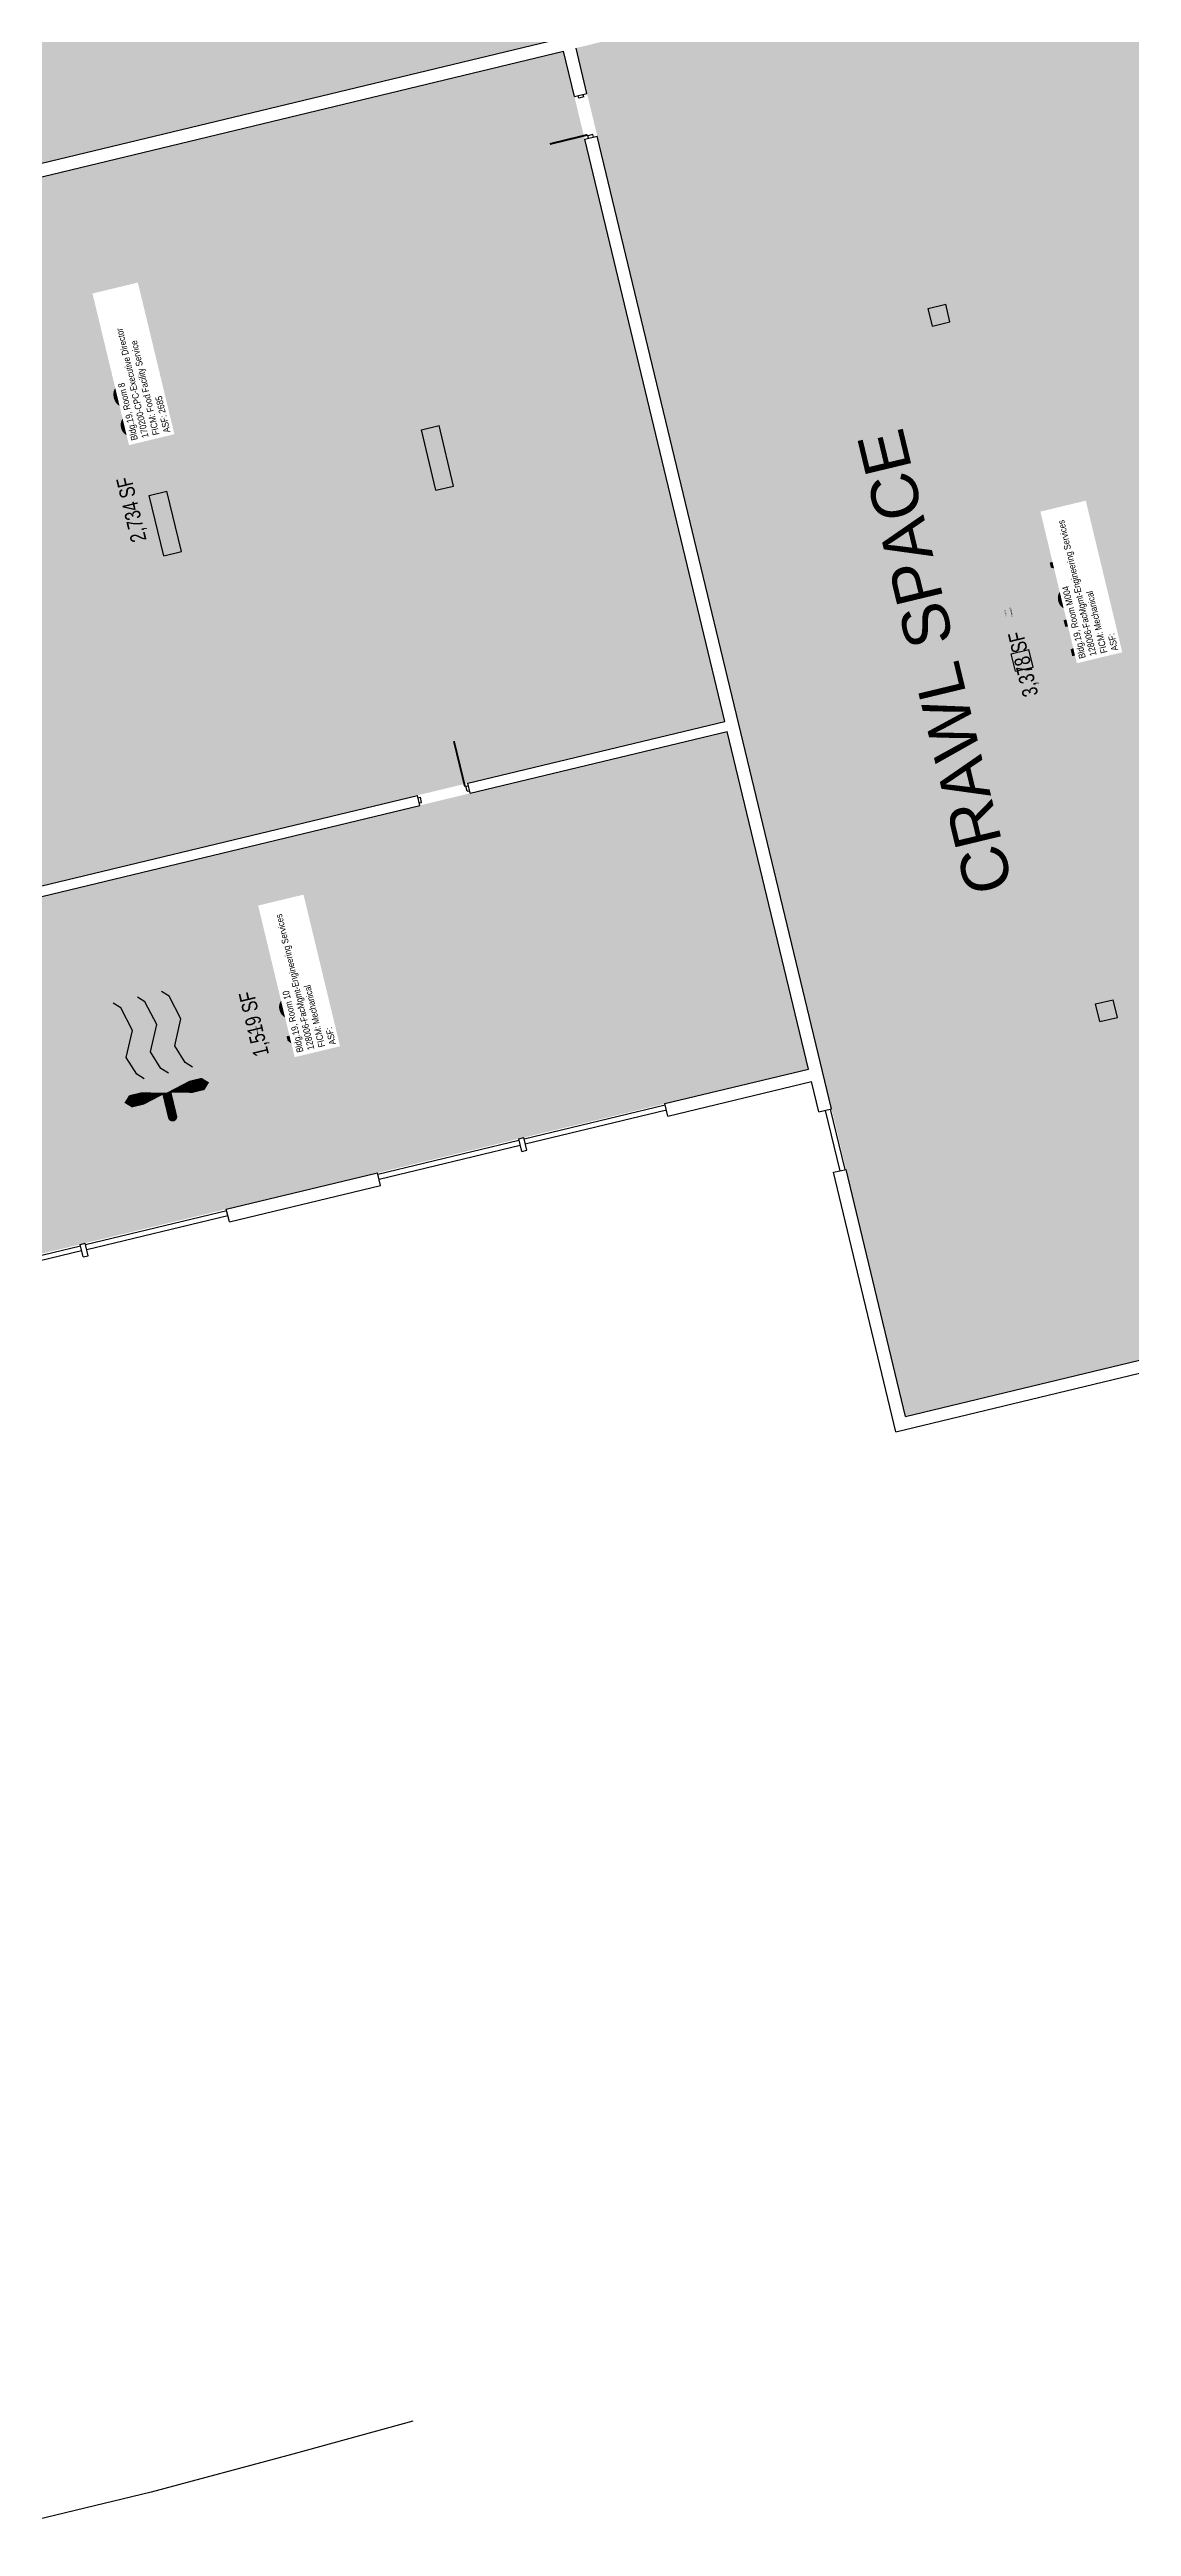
# Model space of a CAD drawing. Header units: inches. Extents: x 69214422 to 69219374, y 27667901 to 27671446.
# Drawn here: x 69217461 to 69218296, y 27668358 to 27670269 of the extents above; entities that cross this region are included whole.
import ezdxf
from ezdxf.enums import TextEntityAlignment as Align

# ---------------------------------------------------------------- set-up
doc = ezdxf.new("R2010")
doc.units = ezdxf.units.IN
doc.header["$LTSCALE"] = 100
doc.header["$MEASUREMENT"] = 0
doc.layers.get('0').update_dxf_attribs({"linetype": 'CONTINUOUS'})
for name, color, linetype in [('A-COLS', 5, 'CONTINUOUS'), ('A-DOOR', 2, 'CONTINUOUS'), ('A-GLAZ', 1, 'CONTINUOUS'), ('A-IDEN-ICON', 4, 'CONTINUOUS'), ('A-IDEN-RNUM', 7, 'CONTINUOUS'), ('A-IDEN-SNUM', 4, 'CONTINUOUS'), ('A-IDEN-TEXT', 4, 'CONTINUOUS'), ('A-IDEN-VNUM', 4, 'CONTINUOUS'), ('A-SITE', 3, 'CONTINUOUS'), ('A-WALL', 5, 'CONTINUOUS'), ('AREA-TEXT', 3, 'CONTINUOUS'), ('Rooms-Category-Color', 7, 'CONTINUOUS'), ('Rooms-College-Color', 7, 'CONTINUOUS'), ('Rooms-Department-Color', 7, 'CONTINUOUS'), ('Rooms-Division-Color', 7, 'CONTINUOUS'), ('Rooms-Information', 7, 'CONTINUOUS')]:
    doc.layers.add(name, color=color, linetype=linetype)
doc.styles.add('Annotative', font='arial.ttf')
doc.styles.add('CP_AREA', font='arial.ttf', dxfattribs={"height": 15})
doc.styles.add('CP_ROOMSNUMBER', font='arial.ttf', dxfattribs={"height": 1})
doc.styles.add('CP_ROOMVNUMBER', font='arial.ttf', dxfattribs={"width": 0.85, "height": 0.075})

# ---------------------------------------------------------------- blocks, each defined once
blk = doc.blocks.new('CPMECH')
for p, q in [((0.015, 0.035), (0.045, 0.045)), ((0.045, 0.045), (0.085, 0.025)), ((0.125, 0.035), (0.135, 0.045)), ((0.005, 0.025), (0.015, 0.035)), ((0.015, -0.005), (0.045, 0.005)), ((0.045, 0.005), (0.085, -0.015)), ((0.085, 0.025), (0.125, 0.035)), ((0.125, -0.005), (0.135, 0.005)), ((0.005, -0.015), (0.015, -0.005)), ((0.015, -0.045), (0.045, -0.035)), ((0.045, -0.035), (0.085, -0.055)), ((0.085, -0.015), (0.125, -0.005)), ((0.125, -0.045), (0.135, -0.035)), ((0.005, -0.055), (0.015, -0.045)), ((0.085, -0.055), (0.125, -0.045))]:
    blk.add_line(p, q)
for points in [[(-0.025, -0.005, 0, 0.02, 0), (-0.025, 0.035, 0.02, 0.02, 0), (-0.025, 0.055, 0.02, 0, 0), (-0.025, 0.065, 0, 0, 0)], [(-0.025, -0.005, 0, 0.02, 0), (-0.025, -0.045, 0.02, 0.02, 0), (-0.025, -0.065, 0.02, 0, 0), (-0.025, -0.075, 0, 0, 0)]]:
    blk.add_lwpolyline(points, format="xyseb")
at = {"const_width": 0.0075}
blk.add_lwpolyline([(-0.0682, -0.0069, 1), (-0.0618, -0.0031, 1)], format="xyb", close=True, dxfattribs=at)
at = {"const_width": 0.015}
blk.add_lwpolyline([(-0.025, -0.005), (-0.065, -0.005)], dxfattribs=at)

msp = doc.modelspace()

# ---------------------------------------------------------------- hatches: boundary and pattern name
at = {"layer": 'Rooms-Category-Color', "true_color": 0xadadad}
for points in [[(69217042.8, 27670175.4), (69217064.1, 27670087), (69217867.1, 27670280.3), (69217890.5, 27670285.9), (69217892.4, 27670286.4), (69217818.9, 27670591.6), (69217798.5, 27670586.7), (69217788.8, 27670584.4), (69217764.5, 27670578.5), (69217741.1, 27670572.9), (69217442.2, 27670501), (69217372.2, 27670484.1), (69217104.3, 27670419.6), (69217090.7, 27670416.3), (69217084.9, 27670414.9), (69216990.6, 27670392.2), (69216997.6, 27670363.1), (69217003.2, 27670339.7), (69217034.8, 27670208.5)], [(69217874.3, 27670271.7), (69217892.8, 27670276.2), (69217894.7, 27670276.6), (69217955, 27670291.1), (69218063.9, 27670317.4), (69218069.7, 27670318.8), (69218179.6, 27670345.2), (69218185.4, 27670346.6), (69218299.2, 27670374), (69218303.1, 27670374.9), (69218415.2, 27669909.2), (69218411.3, 27669908.3), (69218414.6, 27669894.7), (69218418.5, 27669895.6), (69218556.3, 27669323), (69218552.4, 27669322), (69218553.3, 27669318.2), (69218121.7, 27669214.2), (69218121, 27669217.2), (69218075.8, 27669404.8), (69218064.6, 27669451.5), (69218057.1, 27669482.6), (69217980.6, 27669800.5), (69217979.2, 27669806.3), (69217883.9, 27670202), (69217878.3, 27670225.4), (69217875.9, 27670235.1), (69217868.9, 27670264.3), (69217867.5, 27670270.1), (69217869.5, 27670270.6)], [(69217714.4, 27669402.1), (69217717.3, 27669402.8), (69217861.9, 27669437.7), (69217864.4, 27669438.2), (69218046.9, 27669482.2), (69217984.2, 27669742.7), (69217785.8, 27669695), (69217746.9, 27669685.6), (69217190.8, 27669551.8), (69217193.2, 27669542), (69217198.8, 27669518.7), (69217227.1, 27669401.1), (69217253.6, 27669291.2), (69217386.8, 27669323.3), (69217392.6, 27669324.7), (69217467.2, 27669342.6), (69217469.6, 27669343.2), (69217572.4, 27669368), (69217578.3, 27669369.4), (69217597.7, 27669374.1), (69217675.3, 27669392.7), (69217677.7, 27669393.3)]]:
    msp.add_hatch(color=253, dxfattribs=at).paths.add_polyline_path(points)
at = {"layer": 'Rooms-Category-Color', "true_color": 0xffe090}
msp.add_hatch(color=41, dxfattribs=at).paths.add_polyline_path([(69217242.9, 27669788.5), (69217203.6, 27669951.9), (69217102.4, 27669927.5), (69217101.5, 27669931.4), (69217066.4, 27670077.2), (69217099.5, 27670085.2), (69217731.4, 27670237.3), (69217774.2, 27670247.6), (69217857.8, 27670267.7), (69217866.2, 27670232.7), (69217874.2, 27670199.7), (69217982.3, 27669750.5), (69217784, 27669702.8), (69217745.1, 27669693.4), (69217292, 27669584.4), (69217281.7, 27669627.1), (69217273.3, 27669662.1), (69217251.3, 27669753.5)])
at = {"layer": 'Rooms-College-Color', "true_color": 0xadadad}
for points in [[(69217042.8, 27670175.4), (69217064.1, 27670087), (69217867.1, 27670280.3), (69217890.5, 27670285.9), (69217892.4, 27670286.4), (69217818.9, 27670591.6), (69217798.5, 27670586.7), (69217788.8, 27670584.4), (69217764.5, 27670578.5), (69217741.1, 27670572.9), (69217442.2, 27670501), (69217372.2, 27670484.1), (69217104.3, 27670419.6), (69217090.7, 27670416.3), (69217084.9, 27670414.9), (69216990.6, 27670392.2), (69216997.6, 27670363.1), (69217003.2, 27670339.7), (69217034.8, 27670208.5)], [(69217874.3, 27670271.7), (69217892.8, 27670276.2), (69217894.7, 27670276.6), (69217955, 27670291.1), (69218063.9, 27670317.4), (69218069.7, 27670318.8), (69218179.6, 27670345.2), (69218185.4, 27670346.6), (69218299.2, 27670374), (69218303.1, 27670374.9), (69218415.2, 27669909.2), (69218411.3, 27669908.3), (69218414.6, 27669894.7), (69218418.5, 27669895.6), (69218556.3, 27669323), (69218552.4, 27669322), (69218553.3, 27669318.2), (69218121.7, 27669214.2), (69218121, 27669217.2), (69218075.8, 27669404.8), (69218064.6, 27669451.5), (69218057.1, 27669482.6), (69217980.6, 27669800.5), (69217979.2, 27669806.3), (69217883.9, 27670202), (69217878.3, 27670225.4), (69217875.9, 27670235.1), (69217868.9, 27670264.3), (69217867.5, 27670270.1), (69217869.5, 27670270.6)], [(69217242.9, 27669788.5), (69217203.6, 27669951.9), (69217102.4, 27669927.5), (69217101.5, 27669931.4), (69217066.4, 27670077.2), (69217099.5, 27670085.2), (69217731.4, 27670237.3), (69217774.2, 27670247.6), (69217857.8, 27670267.7), (69217866.2, 27670232.7), (69217874.2, 27670199.7), (69217982.3, 27669750.5), (69217784, 27669702.8), (69217745.1, 27669693.4), (69217292, 27669584.4), (69217281.7, 27669627.1), (69217273.3, 27669662.1), (69217251.3, 27669753.5)], [(69217714.4, 27669402.1), (69217717.3, 27669402.8), (69217861.9, 27669437.7), (69217864.4, 27669438.2), (69218046.9, 27669482.2), (69217984.2, 27669742.7), (69217785.8, 27669695), (69217746.9, 27669685.6), (69217190.8, 27669551.8), (69217193.2, 27669542), (69217198.8, 27669518.7), (69217227.1, 27669401.1), (69217253.6, 27669291.2), (69217386.8, 27669323.3), (69217392.6, 27669324.7), (69217467.2, 27669342.6), (69217469.6, 27669343.2), (69217572.4, 27669368), (69217578.3, 27669369.4), (69217597.7, 27669374.1), (69217675.3, 27669392.7), (69217677.7, 27669393.3)]]:
    msp.add_hatch(color=253, dxfattribs=at).paths.add_polyline_path(points)
at = {"layer": 'Rooms-Department-Color', "true_color": 0xacacac}
for points in [[(69217042.8, 27670175.4), (69217064.1, 27670087), (69217867.1, 27670280.3), (69217890.5, 27670285.9), (69217892.4, 27670286.4), (69217818.9, 27670591.6), (69217798.5, 27670586.7), (69217788.8, 27670584.4), (69217764.5, 27670578.5), (69217741.1, 27670572.9), (69217442.2, 27670501), (69217372.2, 27670484.1), (69217104.3, 27670419.6), (69217090.7, 27670416.3), (69217084.9, 27670414.9), (69216990.6, 27670392.2), (69216997.6, 27670363.1), (69217003.2, 27670339.7), (69217034.8, 27670208.5)], [(69217874.3, 27670271.7), (69217892.8, 27670276.2), (69217894.7, 27670276.6), (69217955, 27670291.1), (69218063.9, 27670317.4), (69218069.7, 27670318.8), (69218179.6, 27670345.2), (69218185.4, 27670346.6), (69218299.2, 27670374), (69218303.1, 27670374.9), (69218415.2, 27669909.2), (69218411.3, 27669908.3), (69218414.6, 27669894.7), (69218418.5, 27669895.6), (69218556.3, 27669323), (69218552.4, 27669322), (69218553.3, 27669318.2), (69218121.7, 27669214.2), (69218121, 27669217.2), (69218075.8, 27669404.8), (69218064.6, 27669451.5), (69218057.1, 27669482.6), (69217980.6, 27669800.5), (69217979.2, 27669806.3), (69217883.9, 27670202), (69217878.3, 27670225.4), (69217875.9, 27670235.1), (69217868.9, 27670264.3), (69217867.5, 27670270.1), (69217869.5, 27670270.6)], [(69217714.4, 27669402.1), (69217717.3, 27669402.8), (69217861.9, 27669437.7), (69217864.4, 27669438.2), (69218046.9, 27669482.2), (69217984.2, 27669742.7), (69217785.8, 27669695), (69217746.9, 27669685.6), (69217190.8, 27669551.8), (69217193.2, 27669542), (69217198.8, 27669518.7), (69217227.1, 27669401.1), (69217253.6, 27669291.2), (69217386.8, 27669323.3), (69217392.6, 27669324.7), (69217467.2, 27669342.6), (69217469.6, 27669343.2), (69217572.4, 27669368), (69217578.3, 27669369.4), (69217597.7, 27669374.1), (69217675.3, 27669392.7), (69217677.7, 27669393.3)]]:
    msp.add_hatch(color=253, dxfattribs=at).paths.add_polyline_path(points)
at = {"layer": 'Rooms-Department-Color', "true_color": 0x80bc67}
msp.add_hatch(color=83, dxfattribs=at).paths.add_polyline_path([(69217242.9, 27669788.5), (69217203.6, 27669951.9), (69217102.4, 27669927.5), (69217101.5, 27669931.4), (69217066.4, 27670077.2), (69217099.5, 27670085.2), (69217731.4, 27670237.3), (69217774.2, 27670247.6), (69217857.8, 27670267.7), (69217866.2, 27670232.7), (69217874.2, 27670199.7), (69217982.3, 27669750.5), (69217784, 27669702.8), (69217745.1, 27669693.4), (69217292, 27669584.4), (69217281.7, 27669627.1), (69217273.3, 27669662.1), (69217251.3, 27669753.5)])
at = {"layer": 'Rooms-Division-Color', "true_color": 0xadadad}
for points in [[(69217042.8, 27670175.4), (69217064.1, 27670087), (69217867.1, 27670280.3), (69217890.5, 27670285.9), (69217892.4, 27670286.4), (69217818.9, 27670591.6), (69217798.5, 27670586.7), (69217788.8, 27670584.4), (69217764.5, 27670578.5), (69217741.1, 27670572.9), (69217442.2, 27670501), (69217372.2, 27670484.1), (69217104.3, 27670419.6), (69217090.7, 27670416.3), (69217084.9, 27670414.9), (69216990.6, 27670392.2), (69216997.6, 27670363.1), (69217003.2, 27670339.7), (69217034.8, 27670208.5)], [(69217874.3, 27670271.7), (69217892.8, 27670276.2), (69217894.7, 27670276.6), (69217955, 27670291.1), (69218063.9, 27670317.4), (69218069.7, 27670318.8), (69218179.6, 27670345.2), (69218185.4, 27670346.6), (69218299.2, 27670374), (69218303.1, 27670374.9), (69218415.2, 27669909.2), (69218411.3, 27669908.3), (69218414.6, 27669894.7), (69218418.5, 27669895.6), (69218556.3, 27669323), (69218552.4, 27669322), (69218553.3, 27669318.2), (69218121.7, 27669214.2), (69218121, 27669217.2), (69218075.8, 27669404.8), (69218064.6, 27669451.5), (69218057.1, 27669482.6), (69217980.6, 27669800.5), (69217979.2, 27669806.3), (69217883.9, 27670202), (69217878.3, 27670225.4), (69217875.9, 27670235.1), (69217868.9, 27670264.3), (69217867.5, 27670270.1), (69217869.5, 27670270.6)], [(69217714.4, 27669402.1), (69217717.3, 27669402.8), (69217861.9, 27669437.7), (69217864.4, 27669438.2), (69218046.9, 27669482.2), (69217984.2, 27669742.7), (69217785.8, 27669695), (69217746.9, 27669685.6), (69217190.8, 27669551.8), (69217193.2, 27669542), (69217198.8, 27669518.7), (69217227.1, 27669401.1), (69217253.6, 27669291.2), (69217386.8, 27669323.3), (69217392.6, 27669324.7), (69217467.2, 27669342.6), (69217469.6, 27669343.2), (69217572.4, 27669368), (69217578.3, 27669369.4), (69217597.7, 27669374.1), (69217675.3, 27669392.7), (69217677.7, 27669393.3)]]:
    msp.add_hatch(color=253, dxfattribs=at).paths.add_polyline_path(points)
at = {"layer": 'Rooms-Division-Color', "true_color": 0x80bc67}
msp.add_hatch(color=83, dxfattribs=at).paths.add_polyline_path([(69217242.9, 27669788.5), (69217203.6, 27669951.9), (69217102.4, 27669927.5), (69217101.5, 27669931.4), (69217066.4, 27670077.2), (69217099.5, 27670085.2), (69217731.4, 27670237.3), (69217774.2, 27670247.6), (69217857.8, 27670267.7), (69217866.2, 27670232.7), (69217874.2, 27670199.7), (69217982.3, 27669750.5), (69217784, 27669702.8), (69217745.1, 27669693.4), (69217292, 27669584.4), (69217281.7, 27669627.1), (69217273.3, 27669662.1), (69217251.3, 27669753.5)])

# ---------------------------------------------------------------- linework, layer by layer
at = {"layer": 'A-COLS'}
for p, q in [((69218139.1, 27670069.1), (69218152.7, 27670072.3)), ((69218142.4, 27670055.5), (69218139.1, 27670069.1)), ((69218156, 27670058.7), (69218152.7, 27670072.3)), ((69218142.4, 27670055.5), (69218156, 27670058.7)), ((69218203.2, 27669802.7), (69218216.8, 27669805.9)), ((69218206.5, 27669789.1), (69218203.2, 27669802.7)), ((69218220.1, 27669792.3), (69218216.8, 27669805.9)), ((69218206.5, 27669789.1), (69218220.1, 27669792.3)), ((69218268.3, 27669532.4), (69218281.9, 27669535.7)), ((69218271.6, 27669518.8), (69218268.3, 27669532.4)), ((69218285.2, 27669522.1), (69218281.9, 27669535.7)), ((69218271.6, 27669518.8), (69218285.2, 27669522.1))]:
    msp.add_line(p, q, dxfattribs=at)
at = {"layer": 'A-DOOR'}
for points in [[(69217876.4, 27670203.1, 1.5, 1.5, 0), (69217847.3, 27670196, 0, 0, 0), (69217847.5, 27670195.3, 0, 0, -0.414214), (69217869.6, 27670231.5, 0, 0, -0.414214)], [(69217781.8, 27669700.2, 1.5, 1.5, 0), (69217773.3, 27669735.2, 0, 0, 0), (69217772.6, 27669735, 0, 0, 0.414214), (69217747.8, 27669690.5, 0, 0, 0.414214)]]:
    msp.add_lwpolyline(points, format="xyseb", dxfattribs=at)
at = {"layer": 'A-GLAZ'}
for p, q in [((69217827.4, 27669428.3), (69217936.3, 27669454.5)), ((69217828.3, 27669424.4), (69217937.2, 27669450.6)), ((69218063.6, 27669451.2), (69218074.8, 27669404.6)), ((69218059.7, 27669450.3), (69218070.9, 27669403.6)), ((69217714.6, 27669401.2), (69217823.5, 27669427.4)), ((69217715.6, 27669397.3), (69217824.5, 27669423.5)), ((69217489.1, 27669346.9), (69217598, 27669373.1)), ((69217490, 27669343), (69217598.9, 27669369.2)), ((69217376.3, 27669319.7), (69217485.2, 27669345.9)), ((69217377.2, 27669315.8), (69217486.1, 27669342.1))]:
    msp.add_line(p, q, dxfattribs=at)
at = {"layer": 'A-SITE'}
for p, q in [((69217741.6, 27668438.8), (69217649, 27668413.4)), ((69217649, 27668413.4), (69217539.8, 27668384)), ((69217539.8, 27668384), (69217430, 27668357.6))]:
    msp.add_line(p, q, dxfattribs=at)
at = {"layer": 'A-WALL'}
for p, q in [((69217064.1, 27670087), (69217867.1, 27670280.3)), ((69217066.4, 27670077.2), (69217857.8, 27670267.7)), ((69217866.2, 27670232.7), (69217857.8, 27670267.7)), ((69217875.9, 27670235.1), (69217867.5, 27670270.1)), ((69217866.2, 27670232.7), (69217875.9, 27670235.1)), ((69217873.5, 27670232.4), (69217873, 27670234.4)), ((69217869.6, 27670231.5), (69217869.1, 27670233.4)), ((69217873.5, 27670232.4), (69217869.6, 27670231.5)), ((69217874.2, 27670199.7), (69217883.9, 27670202)), ((69217982.3, 27669750.5), (69217874.2, 27670199.7)), ((69217880.5, 27670203.3), (69217876.6, 27670202.3)), ((69217877.1, 27670200.4), (69217876.6, 27670202.3)), ((69217881, 27670201.3), (69217880.5, 27670203.3)), ((69218064.6, 27669451.5), (69217883.9, 27670202)), ((69217748.2, 27669975.5), (69217761.8, 27669978.7)), ((69217759.4, 27669928.8), (69217748.2, 27669975.5)), ((69217773, 27669932.1), (69217761.8, 27669978.7)), ((69217759.4, 27669928.8), (69217773, 27669932.1)), ((69217538.2, 27669924.9), (69217551.8, 27669928.2)), ((69217549.4, 27669878.2), (69217538.2, 27669924.9)), ((69217563, 27669881.5), (69217551.8, 27669928.2)), ((69217549.4, 27669878.2), (69217563, 27669881.5)), ((69217784, 27669702.8), (69217982.3, 27669750.5)), ((69217785.8, 27669695), (69217984.2, 27669742.7)), ((69218046.9, 27669482.2), (69217984.2, 27669742.7)), ((69217782.5, 27669700.4), (69217784.4, 27669700.8)), ((69217783.4, 27669696.5), (69217782.5, 27669700.4)), ((69217785.8, 27669695), (69217784, 27669702.8)), ((69217190.8, 27669551.8), (69217746.9, 27669685.6)), ((69217190.9, 27669560), (69217745.1, 27669693.4)), ((69217746.9, 27669685.6), (69217745.1, 27669693.4)), ((69217745.5, 27669691.5), (69217747.5, 27669691.9)), ((69217746.5, 27669687.6), (69217748.4, 27669688)), ((69217748.4, 27669688), (69217747.5, 27669691.9)), ((69217783.4, 27669696.5), (69217785.4, 27669696.9)), ((69217936.1, 27669455.5), (69218046.9, 27669482.2)), ((69217938.4, 27669445.8), (69218049.2, 27669472.5)), ((69218054.9, 27669449.1), (69218049.2, 27669472.5)), ((69217938.4, 27669445.8), (69217936.1, 27669455.5)), ((69218054.9, 27669449.1), (69218064.6, 27669451.5)), ((69217823.3, 27669428.4), (69217827.2, 27669429.3)), ((69217825.6, 27669418.6), (69217823.3, 27669428.4)), ((69217825.6, 27669418.6), (69217829.5, 27669419.6)), ((69217829.5, 27669419.6), (69217827.2, 27669429.3)), ((69217597.7, 27669374.1), (69217714.4, 27669402.1)), ((69217716.7, 27669392.4), (69217714.4, 27669402.1)), ((69218066.1, 27669402.5), (69218075.8, 27669404.8)), ((69218114.3, 27669202.2), (69218066.1, 27669402.5)), ((69218121.7, 27669214.2), (69218075.8, 27669404.8)), ((69217600.1, 27669364.3), (69217597.7, 27669374.1)), ((69217600.1, 27669364.3), (69217716.7, 27669392.4)), ((69217484.9, 27669346.9), (69217488.8, 27669347.8)), ((69217487.3, 27669337.2), (69217484.9, 27669346.9)), ((69217487.3, 27669337.2), (69217491.2, 27669338.1)), ((69217491.2, 27669338.1), (69217488.8, 27669347.8)), ((69218114.3, 27669202.2), (69218662.6, 27669334.2)), ((69218121.7, 27669214.2), (69218553.3, 27669318.2))]:
    msp.add_line(p, q, dxfattribs=at)

# ---------------------------------------------------------------- block references
at = {"layer": 'A-IDEN-ICON', "xscale": 479.9999999999999, "yscale": 479.9999999999999, "zscale": 479.9999999999999, "rotation": 103.5347782757237}
msp.add_blockref('CPMECH', (69217546.6, 27669475.1), dxfattribs=at)

# ---------------------------------------------------------------- texts
at = {"layer": 'A-IDEN-RNUM', "style": 'CP_ROOMSNUMBER', "width": 0.85}
for s, p in [('0008-00', (69217531.7, 27669992.9)), ('M004-00', (69218198.8, 27669834.2)), ('0010-00', (69217621.5, 27669511.5))]:
    msp.add_text(s, height=1, rotation=103.5348, dxfattribs=at).set_placement(p, align=Align.MIDDLE)
at = {"layer": 'A-IDEN-SNUM', "style": 'CP_ROOMSNUMBER', "width": 0.85}
for s, p in [('0190000800', (69217531.7, 27669992.9)), ('0190M00400', (69218203.3, 27669835)), ('0190001000', (69217621.5, 27669511.5))]:
    msp.add_text(s, height=1, rotation=103.5348, dxfattribs=at).set_placement(p, align=Align.MIDDLE)
at = {"layer": 'A-IDEN-TEXT', "style": 'Annotative'}
msp.add_text('CRAWL SPACE', height=36, rotation=103.5348, dxfattribs=at).set_placement((69218144.4, 27669796.2), align=Align.MIDDLE)
at = {"layer": 'A-IDEN-VNUM', "style": 'CP_ROOMVNUMBER', "width": 0.85}
for s, p in [('08', (69217531.7, 27669992.9)), ('M04', (69218258.9, 27669842)), ('10', (69217659.5, 27669520.6))]:
    msp.add_text(s, height=36, rotation=103.5348, dxfattribs=at).set_placement(p, align=Align.MIDDLE)
at = {"layer": 'AREA-TEXT', "style": 'CP_AREA', "width": 0.75}
for s, p in [('2,734 SF', (69217524.4, 27669913.9)), ('3,378 SF', (69218212.4, 27669794.6)), ('1,519 SF', (69217618.9, 27669517))]:
    msp.add_text(s, height=12, rotation=103.5348, dxfattribs=at).set_placement(p, align=Align.MIDDLE_CENTER)

# ---------------------------------------------------------------- next in the draw order: texts
at = {"layer": 'Rooms-Information', "char_height": 5.143, "width": 115.2, "attachment_point": 7, "rotation": 103.5348, "style": 'CP_ROOMVNUMBER', "bg_fill": 3, "box_fill_scale": 1.5, "bg_fill_color": 256, "bg_fill_true_color": 13158600, "bg_fill_transparency": 0}
for s, insert in [('Bldg.19, Room 8^M^J170200-CPC-Executive Director^M^JFICM: Food Facility Service^M^JASF: 2685', (69217554.6, 27669974)), ('Bldg.19, Room M004^M^J128006-FacMgmt-Engineering Services^M^JFICM: Mechanical^M^JASF: ', (69218285.9, 27669805.7)), ('Bldg.19, Room 10^M^J128006-FacMgmt-Engineering Services^M^JFICM: Mechanical^M^JASF: ', (69217682.4, 27669501.7))]:
    msp.add_mtext(s, dxfattribs=dict(at, insert=insert))

doc.saveas('drawing.dxf')
